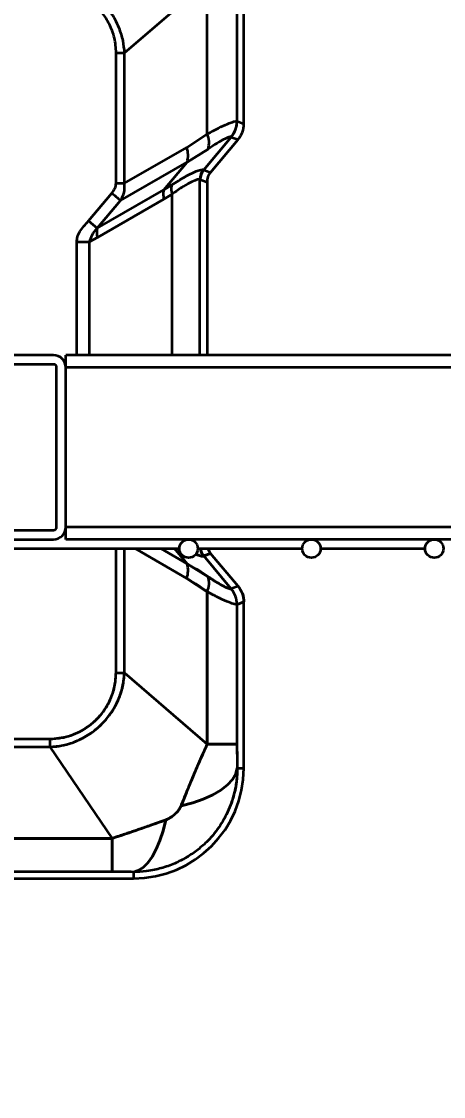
# Model space of a CAD drawing. Header units: millimetres. Extents: x 0 to 420, y 0 to 297.
# Drawn here: x 256.846 to 257.533, y 172.994 to 174.745 of the extents above; entities that cross this region are included whole.
import ezdxf

# ---------------------------------------------------------------- set-up
doc = ezdxf.new("R2010")
doc.units = ezdxf.units.MM
doc.layers.add('尺寸线层', color=150, linetype='Continuous')
doc.styles.add('SLDTEXTSTYLE2', font='TXT', dxfattribs={"width": 0.7})
doc.dimstyles.new('SLDDIMSTYLE0', dxfattribs={"dimtxt": 3.5, "dimasz": 3.302, "dimexe": 0, "dimexo": 0.0625, "dimgap": 0.875, "dimtad": 1, "dimdec": 1, "dimlfac": 100, "dimrnd": 1e-09, "dimzin": 12, "dimdsep": 46, "dimtxsty": 'SLDTEXTSTYLE2', "dimsah": 1, "dimcen": 0.09, "dimadec": 0, "dimazin": 3, "dimtfac": 1, "dimtdec": 3, "dimtofl": 0, "dimtmove": 0, "dimatfit": 3, "dimfxl": 0, "dimfrac": 2, "dimtolj": 1, "dimtzin": 12, "dimarcsym": 0})

# ---------------------------------------------------------------- blocks, each defined once
blk = doc.blocks.new('_D_6')
at = {"layer": '尺寸线层'}
for p, q in [((91.2154, 164.9172), (91.2154, 234.1922)), ((321.3154, 165.1871), (321.3154, 234.1922)), ((321.3154, 233.1922), (91.2154, 233.1922))]:
    blk.add_line(p, q, dxfattribs=at)
for points in [[(91.2154, 233.1922), (94.5174, 232.6842), (94.5174, 233.7002)], [(321.3154, 233.1922), (318.0134, 233.7002), (318.0134, 232.6842)]]:
    blk.add_solid(points, dxfattribs=at)
at = {"layer": '尺寸线层', "insert": (205.1726, 237.704), "char_height": 3.5, "attachment_point": 1, "style": 'SLDTEXTSTYLE2'}
blk.add_mtext('23010', dxfattribs=at)
blk = doc.blocks.new('_D_7')
at = {"layer": '尺寸线层'}
for p, q in [((70.597, 160.4022), (70.597, 246.1922)), ((332.8156, 175.1167), (332.8156, 246.1922)), ((332.8156, 245.1922), (70.597, 245.1922))]:
    blk.add_line(p, q, dxfattribs=at)
for points in [[(70.597, 245.1922), (73.899, 244.6842), (73.899, 245.7002)], [(332.8156, 245.1922), (329.5136, 245.7002), (329.5136, 244.6842)]]:
    blk.add_solid(points, dxfattribs=at)
at = {"layer": '尺寸线层', "insert": (202.8758, 249.704), "char_height": 3.5, "attachment_point": 1, "style": 'SLDTEXTSTYLE2'}
blk.add_mtext('26221.85', dxfattribs=at)

msp = doc.modelspace()

# ---------------------------------------------------------------- linework, layer by layer
at = {"color": 7, "linetype": 'Continuous', "lineweight": 35}
for p, q in [((257.2079, 174.5781), (257.2079, 174.8486)), ((257.0137, 174.6936), (257.1482, 174.8097)), ((257.1482, 174.5615), (257.1482, 174.8097)), ((257.1965, 174.8097), (257.1965, 174.5823)), ((256.9998, 174.6936), (257.0137, 174.6936)), ((256.9998, 174.4811), (256.9998, 174.6936)), ((257.0137, 174.4811), (257.0137, 174.6936)), ((257.1967, 174.5822), (257.1965, 174.5823)), ((257.1967, 174.5822), (257.2079, 174.5781)), ((257.1149, 174.5395), (257.1482, 174.5615)), ((257.1426, 174.5031), (257.1874, 174.5565)), ((257.1537, 174.499), (257.1985, 174.5525)), ((257.1874, 174.5565), (257.1871, 174.5567)), ((257.1874, 174.5565), (257.1985, 174.5525)), ((257.0137, 174.4811), (257.1149, 174.5395)), ((257.1154, 174.5157), (257.1497, 174.5369)), ((257.0072, 174.4532), (257.1154, 174.5157)), ((257.0774, 174.4704), (257.1154, 174.5157)), ((257.1422, 174.5034), (257.1426, 174.5031)), ((257.1426, 174.5031), (257.1537, 174.499)), ((256.9998, 174.4811), (257.0137, 174.4811)), ((257.0774, 174.4704), (257.0905, 174.4786)), ((257.1367, 174.4871), (257.1363, 174.4874)), ((257.1363, 174.2011), (257.1363, 174.4874)), ((257.1367, 174.4871), (257.1479, 174.483)), ((257.1479, 174.483), (257.1479, 174.2011)), ((256.955, 174.4198), (256.993, 174.4651)), ((256.9692, 174.4079), (257.0774, 174.4704)), ((257.0777, 174.4555), (256.9695, 174.393)), ((257.091, 174.4636), (257.0777, 174.4555)), ((257.091, 174.2011), (257.091, 174.4636)), ((256.9692, 174.4079), (257.0072, 174.4532)), ((256.955, 174.4198), (256.9692, 174.4079)), ((256.9357, 174.3856), (256.9566, 174.3856)), ((256.9357, 174.2011), (256.9357, 174.3856)), ((256.9695, 174.393), (256.9566, 174.3856)), ((256.9566, 174.2011), (256.9566, 174.3856)), ((256.8979, 174.2011), (256.7379, 174.2011)), ((266.5179, 174.2011), (256.9179, 174.2011)), ((256.9179, 174.1811), (256.9179, 174.2011)), ((256.8979, 174.1861), (256.7606, 174.1861)), ((256.9029, 173.9211), (256.9029, 174.1811)), ((256.9179, 174.1886), (256.9164, 174.1886)), ((256.9179, 174.1886), (256.9164, 174.1886)), ((256.9164, 174.1886), (256.9179, 174.1886)), ((256.9179, 173.9211), (256.9179, 174.1811)), ((266.5179, 174.1811), (256.9179, 174.1811)), ((256.9179, 173.9211), (256.9179, 174.1811)), ((256.7379, 173.9161), (256.8979, 173.9161)), ((256.9179, 173.9161), (256.9173, 173.9161)), ((266.5179, 173.9211), (256.9179, 173.9211)), ((256.9179, 173.9011), (256.9179, 173.9211)), ((256.7379, 173.9011), (256.8979, 173.9011)), ((266.5179, 173.9011), (256.9179, 173.9011)), ((256.8179, 173.8861), (257.1029, 173.8861)), ((256.9998, 173.6836), (256.9998, 173.8861)), ((256.9998, 173.6836), (256.9998, 173.8861)), ((257.0137, 173.6836), (257.0137, 173.8861)), ((257.0137, 173.6836), (257.0137, 173.8861)), ((257.1149, 173.8376), (257.031, 173.8861)), ((257.031, 173.8861), (257.1149, 173.8376)), ((257.1154, 173.8615), (257.0728, 173.8861)), ((257.1154, 173.8615), (257.0728, 173.8861)), ((257.1154, 173.8615), (257.0948, 173.8861)), ((257.0948, 173.8861), (257.1154, 173.8615)), ((257.1329, 173.8861), (257.3029, 173.8861)), ((257.1426, 173.8741), (257.1537, 173.8781)), ((257.1537, 173.8781), (257.1426, 173.8741)), ((257.1985, 173.8247), (257.1537, 173.8781)), ((257.1985, 173.8247), (257.1537, 173.8781)), ((257.3329, 173.8861), (257.5029, 173.8861)), ((257.1154, 173.8615), (257.1497, 173.8403)), ((257.1426, 173.8741), (257.1422, 173.8738)), ((257.1874, 173.8207), (257.1426, 173.8741)), ((257.1874, 173.8207), (257.1426, 173.8741)), ((257.1482, 173.8157), (257.1149, 173.8376)), ((257.1985, 173.8247), (257.1874, 173.8207)), ((257.1985, 173.8247), (257.1874, 173.8207)), ((257.1482, 173.8157), (257.1482, 173.5675)), ((257.1482, 173.5675), (257.1482, 173.8157)), ((257.1871, 173.8205), (257.1874, 173.8207)), ((257.1965, 173.7949), (257.1965, 173.5675)), ((257.1965, 173.7949), (257.1965, 173.5675)), ((257.2079, 173.7991), (257.1967, 173.795)), ((257.1967, 173.795), (257.2079, 173.7991)), ((257.2079, 173.5286), (257.2079, 173.7991)), ((257.2079, 173.5286), (257.2079, 173.7991)), ((256.9998, 173.6836), (257.0137, 173.6836)), ((256.9998, 173.6836), (257.0137, 173.6836)), ((257.0137, 173.6836), (257.1482, 173.5675)), ((257.0137, 173.6836), (257.1482, 173.5675)), ((256.6853, 173.5761), (256.8917, 173.5761)), ((256.6853, 173.5761), (256.8917, 173.5761)), ((256.6853, 173.5629), (256.8917, 173.5629)), ((256.6853, 173.5629), (256.8917, 173.5629)), ((256.8917, 173.5761), (256.8917, 173.5629)), ((256.8917, 173.5761), (256.8917, 173.5629)), ((256.8917, 173.5629), (256.9933, 173.414)), ((256.8917, 173.5629), (256.9933, 173.414)), ((257.1482, 173.5675), (257.1965, 173.5675)), ((257.1972, 173.5286), (257.2079, 173.5286)), ((257.1972, 173.5286), (257.2079, 173.5286)), ((256.9933, 173.414), (256.7409, 173.414)), ((256.7409, 173.414), (256.9933, 173.414)), ((256.9933, 173.3597), (256.9933, 173.414)), ((256.9933, 173.414), (256.9933, 173.3597)), ((256.9933, 173.3597), (256.7578, 173.3597)), ((256.9933, 173.3597), (256.7578, 173.3597)), ((257.0279, 173.3592), (257.0279, 173.3486)), ((257.0279, 173.3592), (257.0279, 173.3486)), ((256.7538, 173.3486), (257.0279, 173.3486)), ((256.7538, 173.3486), (257.0279, 173.3486))]:
    msp.add_line(p, q, dxfattribs=at)
at = {"color": 7, "linetype": 'Continuous', "lineweight": 35, "flags": 128}
for points in [[(256.993, 174.4651), (256.9953, 174.4632), (256.9975, 174.4614), (256.9996, 174.4596), (257.0016, 174.458), (257.0034, 174.4565), (257.0049, 174.4552), (257.0062, 174.4541), (257.0072, 174.4532)], [(257.1972, 173.5286), (257.1947, 173.5192), (257.1894, 173.5099), (257.1812, 173.501), (257.1704, 173.4926), (257.1572, 173.4849), (257.1418, 173.4779), (257.1245, 173.4719), (257.1056, 173.4669)], [(257.1056, 173.4669), (257.1245, 173.4719), (257.1418, 173.4779), (257.1572, 173.4849), (257.1704, 173.4926), (257.1812, 173.501), (257.1894, 173.5099), (257.1947, 173.5192), (257.1972, 173.5286)], [(257.0279, 173.3592), (257.0359, 173.3616), (257.0437, 173.3665), (257.0513, 173.3741), (257.0584, 173.384), (257.0651, 173.3962), (257.0712, 173.4104), (257.0765, 173.4265), (257.081, 173.4441)], [(257.081, 173.4441), (257.0765, 173.4265), (257.0712, 173.4104), (257.0651, 173.3962), (257.0584, 173.384), (257.0513, 173.3741), (257.0437, 173.3665), (257.0359, 173.3616), (257.0279, 173.3592)]]:
    msp.add_lwpolyline(points, dxfattribs=at)
at = {"color": 7, "linetype": 'Continuous', "lineweight": 35}
for centre in [(257.1179, 173.8861), (257.3179, 173.8861), (257.5179, 173.8861)]:
    msp.add_circle(centre, 0.015, dxfattribs=at)
for centre, radius, start, end in [((257.1564, 174.5824), 0.0401, 320.0076, 359.8731), ((257.1567, 174.5822), 0.0401, 320.0586, 359.9414), ((257.1158, 174.5472), 0.0354, 343.0377, 23.8627), ((257.0769, 174.5268), 0.0401, 343.9657, 18.5164), ((257.1613, 174.4873), 0.025, 139.9679, 179.8339), ((257.1618, 174.487), 0.025, 140.0586, 179.9414), ((257.1135, 174.4719), 0.024, 163.7993, 200.3661), ((257.1015, 174.4635), 0.0251, 163.9657, 198.5164), ((256.9933, 174.401), 0.0251, 163.9657, 198.5164), ((256.8979, 174.1811), 0.02, 0, 90), ((256.8979, 174.1811), 0.005, 0, 90), ((256.8979, 173.9211), 0.02, 270, 0), ((256.8979, 173.9211), 0.005, 270, 0), ((257.1613, 173.8899), 0.025, 188.7618, 220.0289), ((257.1613, 173.8899), 0.025, 188.7641, 220.0266), ((257.1618, 173.8902), 0.025, 189.334, 219.9411), ((257.1618, 173.8902), 0.025, 189.334, 219.9411), ((257.0769, 173.8504), 0.0401, 341.4836, 16.0343), ((257.0769, 173.8504), 0.0401, 341.4836, 16.0343), ((257.1158, 173.83), 0.0354, 336.1372, 16.9623), ((257.1158, 173.83), 0.0354, 336.1372, 16.9623), ((257.1564, 173.7948), 0.0401, 0.1269, 39.9924), ((257.1564, 173.7948), 0.0401, 0.1269, 39.9924), ((257.0279, 173.5286), 0.18, 270, 0), ((257.0279, 173.5286), 0.18, 270, 0)]:
    msp.add_arc(centre, radius, start, end, dxfattribs=at)
for centre, major_axis, start_param, end_param in [((257.1678, 174.5782), (0.0376, -0.0137), 5.934618, 6.631752), ((257.1729, 174.483), (0.0235, -0.0086), 2.793026, 3.49016), ((257.1729, 173.8942), (0.0235, 0.0086), 3.122637, 3.49016), ((257.1678, 173.799), (-0.0376, -0.0137), 2.793026, 3.49016)]:
    msp.add_ellipse(centre, major_axis=major_axis, ratio=0.998448, start_param=start_param, end_param=end_param, dxfattribs=at)
for points, knots in [([(257.0137, 174.6936), (257.0131, 174.7002), (257.0117, 174.714), (257.0059, 174.7323), (256.9982, 174.7489), (256.9891, 174.7629), (256.9784, 174.7754), (256.9663, 174.7866), (256.953, 174.796), (256.9356, 174.805), (256.9153, 174.812), (256.8994, 174.8135), (256.8917, 174.8142)], [0, 0, 0, 0, 0.105818, 0.221247, 0.303726, 0.397637, 0.486458, 0.56599, 0.660847, 0.744444, 0.877991, 1, 1, 1, 1]), ([(256.9998, 174.6936), (256.9996, 174.6976), (256.9994, 174.7057), (256.9972, 174.7179), (256.9926, 174.733), (256.9841, 174.7504), (256.9701, 174.7681), (256.9532, 174.7826), (256.9339, 174.7931), (256.9132, 174.7998), (256.8988, 174.8006), (256.8917, 174.8011)], [0, 0, 0, 0, 0.070722, 0.143758, 0.21913, 0.352151, 0.485358, 0.616819, 0.745052, 0.874872, 1, 1, 1, 1]), ([(257.1482, 174.5615), (257.1546, 174.5649), (257.1672, 174.5716), (257.182, 174.5783), (257.193, 174.5823), (257.1953, 174.5823), (257.1965, 174.5823)], [0, 0, 0, 0, 0.245129, 0.480308, 0.739086, 1, 1, 1, 1]), ([(257.1871, 174.5567), (257.1862, 174.5567), (257.1843, 174.5568), (257.1757, 174.553), (257.1643, 174.5467), (257.1546, 174.5402), (257.1497, 174.5369)], [0, 0, 0, 0, 0.267138, 0.52122, 0.755952, 1, 1, 1, 1]), ([(257.0905, 174.4786), (257.0977, 174.4832), (257.1117, 174.492), (257.1279, 174.4999), (257.1389, 174.504), (257.1411, 174.5036), (257.1422, 174.5034)], [0, 0, 0, 0, 0.264309, 0.514931, 0.766931, 1, 1, 1, 1]), ([(256.993, 174.4651), (256.9948, 174.4676), (256.9975, 174.4713), (256.9995, 174.4769), (256.9997, 174.4797), (256.9998, 174.4811)], [0, 0, 0, 0, 0.51551, 0.767405, 1, 1, 1, 1]), ([(257.0072, 174.4532), (257.0095, 174.4575), (257.0141, 174.466), (257.0138, 174.476), (257.0137, 174.4811)], [0, 0, 0, 0, 0.492397, 1, 1, 1, 1]), ([(257.1363, 174.4874), (257.1353, 174.4876), (257.1333, 174.4881), (257.1237, 174.4841), (257.1095, 174.4766), (257.0973, 174.468), (257.091, 174.4636)], [0, 0, 0, 0, 0.24021, 0.485805, 0.736712, 1, 1, 1, 1]), ([(256.9357, 174.3856), (256.936, 174.3884), (256.9365, 174.3944), (256.9425, 174.4067), (256.9498, 174.4144), (256.955, 174.4198)], [0, 0, 0, 0, 0.211639, 0.442849, 1, 1, 1, 1]), ([(256.9566, 174.3856), (256.9578, 174.3894), (256.9604, 174.3977), (256.9661, 174.4043), (256.9692, 174.4079)], [0, 0, 0, 0, 0.4627258, 1, 1, 1, 1]), ([(257.1295, 173.877), (257.1323, 173.8759), (257.1392, 173.8731), (257.1411, 173.8735), (257.1422, 173.8738)], [0, 0, 0, 0, 0.408792, 1, 1, 1, 1]), ([(257.1422, 173.8738), (257.1413, 173.8735), (257.1395, 173.873), (257.1328, 173.8757), (257.1295, 173.877)], [0, 0, 0, 0, 0.517969, 1, 1, 1, 1]), ([(257.1493, 173.8861), (257.1493, 173.8859), (257.1498, 173.8829), (257.1518, 173.8805), (257.1537, 173.8781)], [0, 0, 0, 0, 0.051372, 1, 1, 1, 1]), ([(257.1497, 173.8403), (257.1434, 173.8446), (257.1321, 173.8522), (257.1205, 173.8586), (257.1154, 173.8615)], [0, 0, 0, 0, 0.561121, 1, 1, 1, 1]), ([(257.1482, 173.8157), (257.1421, 173.8201), (257.1311, 173.828), (257.1198, 173.8347), (257.1149, 173.8376)], [0, 0, 0, 0, 0.562043, 1, 1, 1, 1]), ([(257.1871, 173.8205), (257.1868, 173.8204), (257.1862, 173.8202), (257.1839, 173.8208), (257.181, 173.8219), (257.1772, 173.8236), (257.1732, 173.8256), (257.1699, 173.8275), (257.1685, 173.8283), (257.1683, 173.8284), (257.1683, 173.8284), (257.1683, 173.8284), (257.1683, 173.8284), (257.1664, 173.8295), (257.1638, 173.831), (257.1599, 173.8335), (257.1558, 173.8361), (257.1521, 173.8387), (257.1497, 173.8403)], [0, 0, 0, 0, 0.122659, 0.240076, 0.363077, 0.45305, 0.584561, 0.659043, 0.668791, 0.66976, 0.669877, 0.669892, 0.669894, 0.669895, 0.786224, 0.820548, 0.883011, 1, 1, 1, 1]), ([(257.1497, 173.8403), (257.1551, 173.8367), (257.1657, 173.8296), (257.1771, 173.8236), (257.1847, 173.8203), (257.1863, 173.8204), (257.1871, 173.8205)], [0, 0, 0, 0, 0.270175, 0.525289, 0.759332, 1, 1, 1, 1]), ([(257.1965, 173.7949), (257.1955, 173.7948), (257.1935, 173.7948), (257.1836, 173.7983), (257.1689, 173.8047), (257.1551, 173.812), (257.1482, 173.8157)], [0, 0, 0, 0, 0.2372897, 0.4731293, 0.7340549, 1, 1, 1, 1]), ([(257.1965, 173.7949), (257.1955, 173.7948), (257.1934, 173.7948), (257.1836, 173.7983), (257.169, 173.8046), (257.1553, 173.8119), (257.1482, 173.8157)], [0, 0, 0, 0, 0.239453, 0.47313, 0.728792, 1, 1, 1, 1]), ([(257.1874, 173.8207), (257.1873, 173.8206), (257.1873, 173.8206), (257.1872, 173.8205), (257.1871, 173.8205)], [0, 0, 0, 0, 0.559973, 1, 1, 1, 1]), ([(256.8917, 173.5761), (256.9019, 173.577), (256.9234, 173.5788), (256.9533, 173.5936), (256.9757, 173.6145), (256.9896, 173.6369), (256.998, 173.6592), (256.9992, 173.675), (256.9998, 173.6836)], [0, 0, 0, 0, 0.180789, 0.380831, 0.580834, 0.718559, 0.848751, 1, 1, 1, 1]), ([(256.8917, 173.5629), (256.899, 173.5636), (256.9145, 173.565), (256.9374, 173.5727), (256.9596, 173.5849), (256.9789, 173.6015), (256.9943, 173.621), (257.005, 173.642), (257.0116, 173.663), (257.013, 173.6769), (257.0137, 173.6836)], [0, 0, 0, 0, 0.116441, 0.247287, 0.383072, 0.517784, 0.651936, 0.776897, 0.892871, 1, 1, 1, 1]), ([(256.8917, 173.5761), (256.8985, 173.5765), (256.9124, 173.5773), (256.9332, 173.5838), (256.9496, 173.5926), (256.9618, 173.6019), (256.9725, 173.6121), (256.9832, 173.6257), (256.9923, 173.6433), (256.9985, 173.6625), (256.9993, 173.6762), (256.9998, 173.6836)], [0, 0, 0, 0, 0.120461, 0.246403, 0.382818, 0.450919, 0.519058, 0.644752, 0.756806, 0.869265, 1, 1, 1, 1]), ([(256.8917, 173.5629), (256.8968, 173.5633), (256.9072, 173.5641), (256.9224, 173.5677), (256.94, 173.5741), (256.9594, 173.5848), (256.9763, 173.5992), (256.9884, 173.6134), (256.9966, 173.6258), (257.0047, 173.6417), (257.0114, 173.661), (257.0129, 173.6763), (257.0137, 173.6836)], [0, 0, 0, 0, 0.080728, 0.166845, 0.247263, 0.380655, 0.517772, 0.598864, 0.677745, 0.754478, 0.883127, 1, 1, 1, 1]), ([(257.1482, 173.5675), (257.1482, 173.5674), (257.1478, 173.5666), (257.1449, 173.5601), (257.14, 173.5491), (257.1335, 173.5345), (257.1276, 173.5207), (257.1212, 173.5055), (257.1137, 173.4871), (257.1085, 173.4741), (257.1056, 173.4669)], [0, 0, 0, 0, 0.002733, 0.023479, 0.207083, 0.3392, 0.461245, 0.61264, 0.786506, 1, 1, 1, 1]), ([(257.1056, 173.4669), (257.1082, 173.4733), (257.1132, 173.4858), (257.1207, 173.5041), (257.1275, 173.5206), (257.1342, 173.536), (257.141, 173.5514), (257.1457, 173.5619), (257.1482, 173.5675)], [0, 0, 0, 0, 0.191169, 0.37068, 0.538766, 0.672129, 0.825955, 1, 1, 1, 1]), ([(257.1965, 173.5675), (257.1955, 173.5675), (257.1935, 173.5675), (257.1835, 173.5675), (257.1689, 173.5675), (257.1551, 173.5675), (257.1482, 173.5675)], [0, 0, 0, 0, 0.241551, 0.491516, 0.745835, 1, 1, 1, 1]), ([(257.1965, 173.5653), (257.1965, 173.5658), (257.1964, 173.5666), (257.1964, 173.5673), (257.1963, 173.5674), (257.1963, 173.5675)], [0, 0, 0, 0, 0.56153, 0.792581, 1, 1, 1, 1]), ([(257.1965, 173.5675), (257.1965, 173.5667), (257.1965, 173.5649), (257.1966, 173.5606), (257.1967, 173.5535), (257.1969, 173.5423), (257.1971, 173.5337), (257.1972, 173.5286)], [0, 0, 0, 0, 0.0535968, 0.1322959, 0.31865, 0.5876172, 1, 1, 1, 1]), ([(257.1965, 173.5675), (257.1965, 173.567), (257.1965, 173.5634), (257.1967, 173.55), (257.197, 173.5378), (257.1972, 173.5286)], [0, 0, 0, 0, 0.030601, 0.265216, 1, 1, 1, 1]), ([(257.1972, 173.5286), (257.1969, 173.5204), (257.1962, 173.5049), (257.1915, 173.4833), (257.1834, 173.4598), (257.1701, 173.4347), (257.1519, 173.412), (257.133, 173.3951), (257.115, 173.3827), (257.0985, 173.3743), (257.0845, 173.3688), (257.0735, 173.3653), (257.0617, 173.3625), (257.0466, 173.3599), (257.0349, 173.3595), (257.0279, 173.3592)], [0, 0, 0, 0, 0.09223, 0.17509, 0.248571, 0.372098, 0.493337, 0.574894, 0.656929, 0.739439, 0.783725, 0.826747, 0.868506, 0.920618, 1, 1, 1, 1]), ([(257.1972, 173.5286), (257.197, 173.522), (257.1966, 173.5108), (257.194, 173.4946), (257.1903, 173.4795), (257.183, 173.459), (257.1701, 173.4347), (257.1519, 173.412), (257.133, 173.3951), (257.115, 173.3827), (257.0985, 173.3743), (257.0845, 173.3688), (257.0735, 173.3653), (257.0617, 173.3625), (257.0466, 173.3599), (257.0349, 173.3595), (257.0279, 173.3592)], [0, 0, 0, 0, 0.073966, 0.126209, 0.185583, 0.248629, 0.372147, 0.493376, 0.574928, 0.656955, 0.739459, 0.783742, 0.826761, 0.868517, 0.920624, 1, 1, 1, 1]), ([(257.1056, 173.4669), (257.1042, 173.4644), (257.1013, 173.4589), (257.0932, 173.4505), (257.0856, 173.4465), (257.081, 173.4441)], [0, 0, 0, 0, 0.2566942, 0.5478078, 1, 1, 1, 1]), ([(257.081, 173.4441), (257.0835, 173.4453), (257.0888, 173.4477), (257.0958, 173.4533), (257.1018, 173.4597), (257.1044, 173.4646), (257.1056, 173.4669)], [0, 0, 0, 0, 0.2422942, 0.5093656, 0.7715671, 1, 1, 1, 1]), ([(257.081, 173.4441), (257.0728, 173.4412), (257.0584, 173.4361), (257.0413, 173.4302), (257.0299, 173.4263), (257.0221, 173.4236), (257.0136, 173.4208), (257.0039, 173.4175), (256.9971, 173.4153), (256.9933, 173.414)], [0, 0, 0, 0, 0.281946, 0.496921, 0.579836, 0.668188, 0.762414, 0.867187, 1, 1, 1, 1]), ([(256.9933, 173.414), (257.008, 173.4189), (257.0372, 173.4286), (257.0665, 173.439), (257.081, 173.4441)], [0, 0, 0, 0, 0.502691, 1, 1, 1, 1]), ([(257.0279, 173.3592), (257.0234, 173.3593), (257.0159, 173.3595), (257.0043, 173.3597), (256.9972, 173.3597), (256.9933, 173.3597)], [0, 0, 0, 0, 0.4053202, 0.6698336, 1, 1, 1, 1]), ([(257.0279, 173.3592), (257.0231, 173.3593), (257.0147, 173.3595), (257.003, 173.3597), (256.9962, 173.3597), (256.9933, 173.3597)], [0, 0, 0, 0, 0.426106, 0.75777, 1, 1, 1, 1])]:
    msp.add_open_spline(points, degree=3, knots=knots, dxfattribs=at)
msp.add_open_spline([(257.1985, 173.8247), (257.2013, 173.8209), (257.2067, 173.8132), (257.2075, 173.8038), (257.2079, 173.7991)], degree=3, dxfattribs=at)

# ---------------------------------------------------------------- dimensions: what is measured, and where the dimension line sits
at = {"layer": '尺寸线层'}
for base, p1, p2, picture, middle in [((70.597, 245.1922), (332.8156, 175.1167), (70.597, 160.4022), '_D_7', (209.0129, 245.1922)), ((91.2154, 233.1922), (321.3154, 165.1871), (91.2154, 164.9172), '_D_6', (209.0129, 233.1922))]:
    dim = msp.add_linear_dim(base=base, p1=p1, p2=p2, angle=0, dimstyle='SLDDIMSTYLE0', dxfattribs=at)
    dim.commit()
    dim.dimension.update_dxf_attribs({"geometry": picture, "text_midpoint": middle, "dimtype": 160})

doc.saveas('drawing.dxf')
